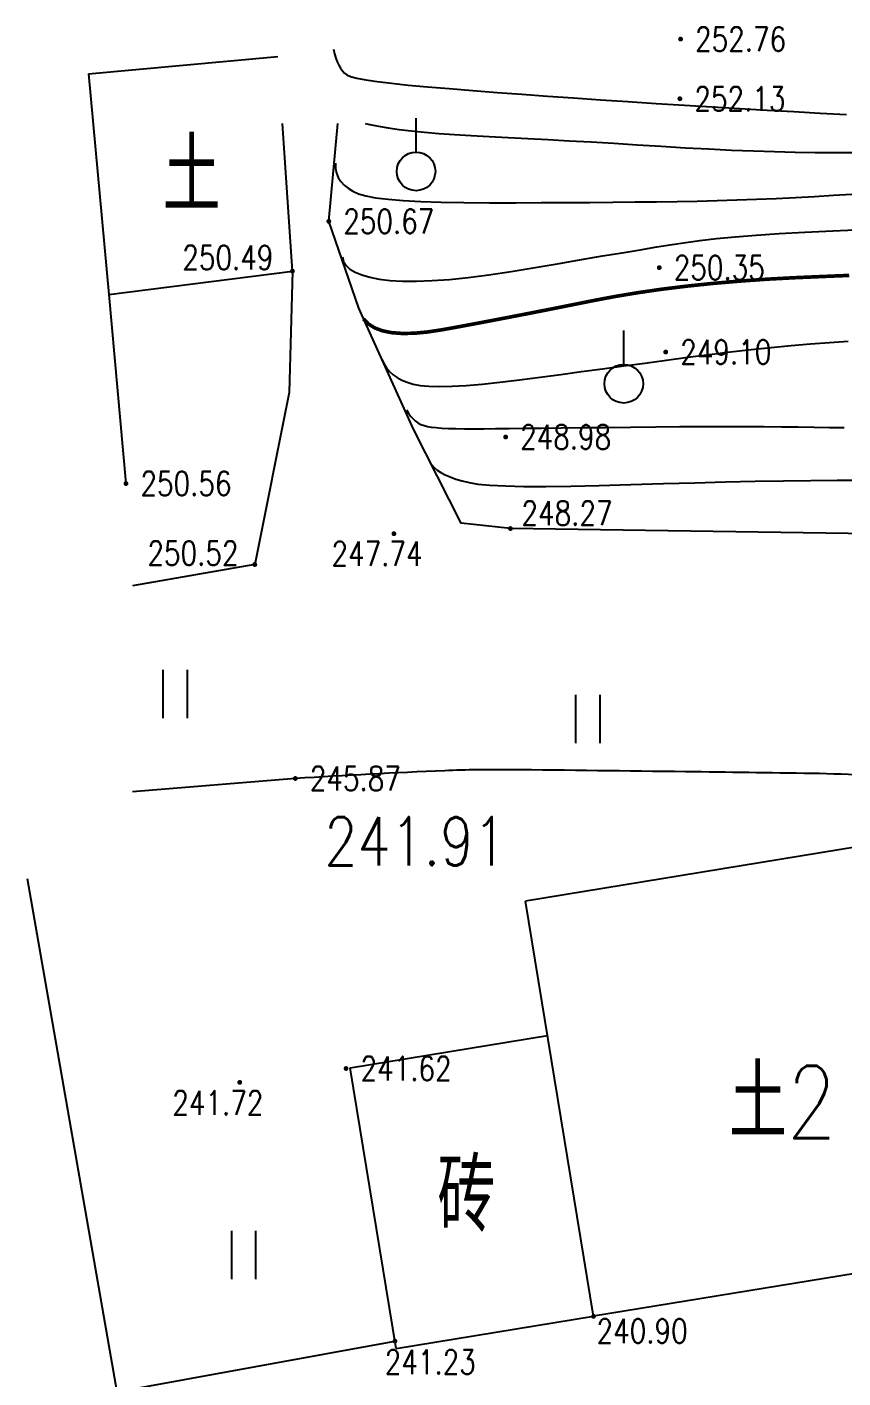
# Model space of a CAD drawing. Extents: x 453486 to 453811, y 3475287 to 3475420.
# Drawn here: x 453486.85 to 453503.74, y 3475391.63 to 3475419.61 of the extents above; entities that cross this region are included whole.
import ezdxf
from ezdxf.enums import TextEntityAlignment as Align

# ---------------------------------------------------------------- set-up
doc = ezdxf.new("R2010")
doc.units = 0
doc.header["$MEASUREMENT"] = 0
doc.layers.add('DX', color=9, linetype='Continuous')
doc.layers.add('GCD', color=9, linetype='Continuous')
doc.styles.add('HZ', font='rs.shx', dxfattribs={"width": 0.8, "bigfont": 'hztxt.shx'})

# ---------------------------------------------------------------- blocks, each defined once
blk = doc.blocks.new('GC200')
at = {"linetype": 'Continuous', "const_width": 0.2, "flags": 128}
blk.add_lwpolyline([(-0.1, 0, 1), (0.1, 0, 1)], format="xyb", close=True, dxfattribs=at)
blk = doc.blocks.new('gc125')
blk.add_line((0, 0.8), (0, 2.2))
blk.add_circle((0, 0), 0.8)
blk = doc.blocks.new('gc121')
for p, q in [((-0.5, -1), (-0.5, 1)), ((0.5, -1), (0.5, 1))]:
    blk.add_line(p, q)
blk = doc.blocks.new('GC200X')

msp = doc.modelspace()

# ---------------------------------------------------------------- linework, layer by layer
at = {"layer": 'DX', "linetype": 'Continuous', "flags": 128}
for points in [[(453493.195, 3475419.15), (453493.217, 3475419.055), (453493.242, 3475418.968), (453493.272, 3475418.89), (453493.304, 3475418.819), (453493.341, 3475418.757), (453493.381, 3475418.704), (453493.426, 3475418.658), (453493.473, 3475418.621), (453493.55, 3475418.587), (453493.681, 3475418.553), (453493.865, 3475418.519), (453494.103, 3475418.483), (453494.395, 3475418.447), (453494.741, 3475418.411), (453495.141, 3475418.374), (453495.594, 3475418.336), (453496.082, 3475418.298), (453496.583, 3475418.259), (453497.097, 3475418.221), (453497.626, 3475418.183), (453498.167, 3475418.145), (453498.723, 3475418.107), (453499.292, 3475418.069), (453499.875, 3475418.031), (453500.461, 3475417.994), (453501.039, 3475417.958), (453501.609, 3475417.924), (453502.172, 3475417.891), (453502.727, 3475417.86), (453503.274, 3475417.83), (453503.814, 3475417.802)], [(453493.195, 3475419.15), (453493.217, 3475419.055), (453493.242, 3475418.968), (453493.272, 3475418.89), (453493.304, 3475418.819), (453493.341, 3475418.757), (453493.381, 3475418.704), (453493.426, 3475418.658), (453493.473, 3475418.621), (453493.55, 3475418.587), (453493.681, 3475418.553), (453493.865, 3475418.519), (453494.103, 3475418.483), (453494.395, 3475418.447), (453494.741, 3475418.411), (453495.141, 3475418.374), (453495.594, 3475418.336), (453496.082, 3475418.298), (453496.583, 3475418.259), (453497.097, 3475418.221), (453497.626, 3475418.183), (453498.167, 3475418.145), (453498.723, 3475418.107), (453499.292, 3475418.069), (453499.875, 3475418.031), (453500.461, 3475417.994), (453501.039, 3475417.958), (453501.609, 3475417.924), (453502.172, 3475417.891), (453502.727, 3475417.86), (453503.274, 3475417.83), (453503.814, 3475417.802)], [(453493.236, 3475416.791), (453493.24, 3475416.685), (453493.26, 3475416.587), (453493.296, 3475416.496), (453493.348, 3475416.413), (453493.416, 3475416.338), (453493.499, 3475416.271), (453493.599, 3475416.211), (453493.714, 3475416.16), (453493.864, 3475416.115), (453494.068, 3475416.076), (453494.326, 3475416.044), (453494.638, 3475416.017), (453495.003, 3475415.997), (453495.423, 3475415.982), (453495.896, 3475415.974), (453496.423, 3475415.972), (453496.969, 3475415.973), (453497.497, 3475415.974), (453498.009, 3475415.977), (453498.504, 3475415.98), (453498.981, 3475415.984), (453499.442, 3475415.989), (453499.885, 3475415.994), (453500.312, 3475416), (453500.728, 3475416.008), (453501.141, 3475416.018), (453501.55, 3475416.03), (453501.957, 3475416.045), (453502.359, 3475416.062), (453502.759, 3475416.082), (453503.155, 3475416.104), (453503.547, 3475416.128), (453503.93, 3475416.152)], [(453493.236, 3475416.791), (453493.24, 3475416.685), (453493.26, 3475416.587), (453493.296, 3475416.496), (453493.348, 3475416.413), (453493.416, 3475416.338), (453493.499, 3475416.271), (453493.599, 3475416.211), (453493.714, 3475416.16), (453493.864, 3475416.115), (453494.068, 3475416.076), (453494.326, 3475416.044), (453494.638, 3475416.017), (453495.003, 3475415.997), (453495.423, 3475415.982), (453495.896, 3475415.974), (453496.423, 3475415.972), (453496.969, 3475415.973), (453497.497, 3475415.974), (453498.009, 3475415.977), (453498.504, 3475415.98), (453498.981, 3475415.984), (453499.442, 3475415.989), (453499.885, 3475415.994), (453500.312, 3475416), (453500.728, 3475416.008), (453501.141, 3475416.018), (453501.55, 3475416.03), (453501.957, 3475416.045), (453502.359, 3475416.062), (453502.759, 3475416.082), (453503.155, 3475416.104), (453503.547, 3475416.128), (453503.93, 3475416.152)], [(453493.385, 3475414.849), (453493.406, 3475414.755), (453493.456, 3475414.671), (453493.535, 3475414.597), (453493.643, 3475414.532), (453493.781, 3475414.476), (453493.947, 3475414.429), (453494.142, 3475414.392), (453494.367, 3475414.365), (453494.622, 3475414.349), (453494.912, 3475414.347), (453495.237, 3475414.359), (453495.595, 3475414.385), (453495.987, 3475414.425), (453496.414, 3475414.479), (453496.874, 3475414.548), (453497.369, 3475414.63), (453497.865, 3475414.716), (453498.331, 3475414.796), (453498.767, 3475414.87), (453499.173, 3475414.938), (453499.548, 3475415), (453499.892, 3475415.057), (453500.207, 3475415.107), (453500.491, 3475415.151), (453500.783, 3475415.192), (453501.123, 3475415.23), (453501.51, 3475415.266), (453501.944, 3475415.3), (453502.426, 3475415.332), (453502.955, 3475415.362), (453503.531, 3475415.39), (453504.154, 3475415.416)], [(453493.385, 3475414.849), (453493.406, 3475414.755), (453493.456, 3475414.671), (453493.535, 3475414.597), (453493.643, 3475414.532), (453493.781, 3475414.476), (453493.947, 3475414.429), (453494.142, 3475414.392), (453494.367, 3475414.365), (453494.622, 3475414.349), (453494.912, 3475414.347), (453495.237, 3475414.359), (453495.595, 3475414.385), (453495.987, 3475414.425), (453496.414, 3475414.479), (453496.874, 3475414.548), (453497.369, 3475414.63), (453497.865, 3475414.716), (453498.331, 3475414.796), (453498.767, 3475414.87), (453499.173, 3475414.938), (453499.548, 3475415), (453499.892, 3475415.057), (453500.207, 3475415.107), (453500.491, 3475415.151), (453500.783, 3475415.192), (453501.123, 3475415.23), (453501.51, 3475415.266), (453501.944, 3475415.3), (453502.426, 3475415.332), (453502.955, 3475415.362), (453503.531, 3475415.39), (453504.154, 3475415.416)], [(453494.206, 3475412.719), (453494.244, 3475412.632), (453494.294, 3475412.551), (453494.356, 3475412.478), (453494.43, 3475412.411), (453494.515, 3475412.352), (453494.613, 3475412.3), (453494.723, 3475412.255), (453494.844, 3475412.217), (453494.99, 3475412.189), (453495.173, 3475412.171), (453495.393, 3475412.165), (453495.65, 3475412.17), (453495.944, 3475412.187), (453496.275, 3475412.215), (453496.643, 3475412.254), (453497.048, 3475412.305), (453497.473, 3475412.361), (453497.901, 3475412.418), (453498.333, 3475412.476), (453498.767, 3475412.534), (453499.204, 3475412.593), (453499.645, 3475412.652), (453500.088, 3475412.712), (453500.535, 3475412.772), (453500.979, 3475412.831), (453501.414, 3475412.884), (453501.841, 3475412.933), (453502.26, 3475412.977), (453502.67, 3475413.016), (453503.073, 3475413.05), (453503.466, 3475413.08), (453503.852, 3475413.104)], [(453494.206, 3475412.719), (453494.244, 3475412.632), (453494.294, 3475412.551), (453494.356, 3475412.478), (453494.43, 3475412.411), (453494.515, 3475412.352), (453494.613, 3475412.3), (453494.723, 3475412.255), (453494.844, 3475412.217), (453494.99, 3475412.189), (453495.173, 3475412.171), (453495.393, 3475412.165), (453495.65, 3475412.17), (453495.944, 3475412.187), (453496.275, 3475412.215), (453496.643, 3475412.254), (453497.048, 3475412.305), (453497.473, 3475412.361), (453497.901, 3475412.418), (453498.333, 3475412.476), (453498.767, 3475412.534), (453499.204, 3475412.593), (453499.645, 3475412.652), (453500.088, 3475412.712), (453500.535, 3475412.772), (453500.979, 3475412.831), (453501.414, 3475412.884), (453501.841, 3475412.933), (453502.26, 3475412.977), (453502.67, 3475413.016), (453503.073, 3475413.05), (453503.466, 3475413.08), (453503.852, 3475413.104)], [(453494.707, 3475411.681), (453494.746, 3475411.614), (453494.789, 3475411.553), (453494.837, 3475411.5), (453494.889, 3475411.454), (453494.945, 3475411.414), (453495.006, 3475411.382), (453495.07, 3475411.357), (453495.14, 3475411.339), (453495.22, 3475411.325), (453495.32, 3475411.314), (453495.438, 3475411.305), (453495.575, 3475411.298), (453495.731, 3475411.293), (453495.905, 3475411.29), (453496.098, 3475411.29), (453496.311, 3475411.291), (453496.552, 3475411.294), (453496.833, 3475411.298), (453497.153, 3475411.301), (453497.512, 3475411.305), (453497.911, 3475411.31), (453498.35, 3475411.315), (453498.827, 3475411.32), (453499.345, 3475411.326), (453499.869, 3475411.331), (453500.367, 3475411.335), (453500.84, 3475411.338), (453501.287, 3475411.339), (453501.709, 3475411.338), (453502.105, 3475411.337), (453502.475, 3475411.333), (453502.819, 3475411.329), (453503.146, 3475411.324), (453503.462, 3475411.319), (453503.768, 3475411.316)], [(453494.707, 3475411.681), (453494.746, 3475411.614), (453494.789, 3475411.553), (453494.837, 3475411.5), (453494.889, 3475411.454), (453494.945, 3475411.414), (453495.006, 3475411.382), (453495.07, 3475411.357), (453495.14, 3475411.339), (453495.22, 3475411.325), (453495.32, 3475411.314), (453495.438, 3475411.305), (453495.575, 3475411.298), (453495.731, 3475411.293), (453495.905, 3475411.29), (453496.098, 3475411.29), (453496.311, 3475411.291), (453496.552, 3475411.294), (453496.833, 3475411.298), (453497.153, 3475411.301), (453497.512, 3475411.305), (453497.911, 3475411.31), (453498.35, 3475411.315), (453498.827, 3475411.32), (453499.345, 3475411.326), (453499.869, 3475411.331), (453500.367, 3475411.335), (453500.84, 3475411.338), (453501.287, 3475411.339), (453501.709, 3475411.338), (453502.105, 3475411.337), (453502.475, 3475411.333), (453502.819, 3475411.329), (453503.146, 3475411.324), (453503.462, 3475411.319), (453503.768, 3475411.316)], [(453495.234, 3475410.547), (453495.283, 3475410.49), (453495.345, 3475410.435), (453495.421, 3475410.384), (453495.51, 3475410.336), (453495.613, 3475410.292), (453495.729, 3475410.25), (453495.859, 3475410.211), (453496.002, 3475410.176), (453496.185, 3475410.146), (453496.436, 3475410.123), (453496.754, 3475410.107), (453497.139, 3475410.098), (453497.591, 3475410.096), (453498.11, 3475410.102), (453498.696, 3475410.114), (453499.35, 3475410.134), (453500.026, 3475410.156), (453500.68, 3475410.174), (453501.313, 3475410.19), (453501.923, 3475410.203), (453502.511, 3475410.212), (453503.077, 3475410.219), (453503.622, 3475410.223), (453504.144, 3475410.223)], [(453495.234, 3475410.547), (453495.283, 3475410.49), (453495.345, 3475410.435), (453495.421, 3475410.384), (453495.51, 3475410.336), (453495.613, 3475410.292), (453495.729, 3475410.25), (453495.859, 3475410.211), (453496.002, 3475410.176), (453496.185, 3475410.146), (453496.436, 3475410.123), (453496.754, 3475410.107), (453497.139, 3475410.098), (453497.591, 3475410.096), (453498.11, 3475410.102), (453498.696, 3475410.114), (453499.35, 3475410.134), (453500.026, 3475410.156), (453500.68, 3475410.174), (453501.313, 3475410.19), (453501.923, 3475410.203), (453502.511, 3475410.212), (453503.077, 3475410.219), (453503.622, 3475410.223), (453504.144, 3475410.223)], [(453486.851, 3475401.974), (453488.711, 3475391.34)], [(453486.851, 3475401.974), (453488.711, 3475391.34)], [(453498.58, 3475392.907), (453497.172, 3475401.508)], [(453498.58, 3475392.907), (453497.172, 3475401.508)], [(453494.493, 3475392.238), (453493.542, 3475398.054)], [(453494.493, 3475392.238), (453493.542, 3475398.054)], [(453494.493, 3475392.238), (453498.58, 3475392.907)], [(453494.493, 3475392.238), (453498.58, 3475392.907)], [(453488.711, 3475391.34), (453494.468, 3475392.394)], [(453488.711, 3475391.34), (453494.468, 3475392.394)]]:
    msp.add_lwpolyline(points, dxfattribs=at)
for points, elevation in [([(453488.125, 3475418.64), (453492.045, 3475418.998)], 250.559), ([(453488.125, 3475418.64), (453492.045, 3475418.998)], 250.559), ([(453488.125, 3475418.64), (453488.542, 3475414.071)], 250.559), ([(453488.125, 3475418.64), (453488.542, 3475414.071)], 250.559), ([(453492.346, 3475414.556), (453492.139, 3475417.615)], 250.493), ([(453492.346, 3475414.556), (453492.139, 3475417.615)], 250.493), ([(453488.542, 3475414.071), (453492.346, 3475414.556)], 250.559), ([(453488.542, 3475414.071), (453492.346, 3475414.556)], 250.559), ([(453492.346, 3475414.556), (453492.281, 3475412.043), (453491.567, 3475408.479)], 250.493), ([(453492.346, 3475414.556), (453492.281, 3475412.043), (453491.567, 3475408.479)], 250.493), ([(453488.542, 3475414.071), (453488.899, 3475410.156)], 250.559), ([(453488.542, 3475414.071), (453488.899, 3475410.156)], 250.559), ([(453491.567, 3475408.479), (453489.033, 3475408.04)], 250.524), ([(453491.567, 3475408.479), (453489.033, 3475408.04)], 250.524), ([(453492.406, 3475404.047), (453489.033, 3475403.773)], 245.869), ([(453492.406, 3475404.047), (453489.033, 3475403.773)], 245.869), ([(453506.105, 3475402.97), (453497.172, 3475401.508)], 240.845), ([(453506.105, 3475402.97), (453497.172, 3475401.508)], 240.845), ([(453493.542, 3475398.054), (453497.628, 3475398.723)], 241.622), ([(453493.542, 3475398.054), (453497.628, 3475398.723)], 241.622), ([(453507.513, 3475394.369), (453498.58, 3475392.907)], 240.845), ([(453507.513, 3475394.369), (453498.58, 3475392.907)], 240.845)]:
    msp.add_lwpolyline(points, dxfattribs=dict(at, elevation=elevation))
at = {"layer": 'DX', "linetype": 'Continuous'}
for points in [[(453520.601, 3475408.934), (453516.482, 3475408.951), (453507.588, 3475409.068), (453496.859, 3475409.224), (453495.838, 3475409.337), (453494.852, 3475411.284), (453493.72, 3475413.791), (453493.099, 3475415.588), (453493.288, 3475417.615)], [(453520.601, 3475408.934), (453516.482, 3475408.951), (453507.588, 3475409.068), (453496.859, 3475409.224), (453495.838, 3475409.337), (453494.852, 3475411.284), (453493.72, 3475413.791), (453493.099, 3475415.588), (453493.288, 3475417.615)], [(453493.855, 3475417.615), (453493.95, 3475417.593), (453494.128, 3475417.558), (453494.33, 3475417.523), (453494.556, 3475417.491), (453494.806, 3475417.461), (453495.081, 3475417.433), (453495.379, 3475417.407), (453495.702, 3475417.384), (453496.049, 3475417.363), (453496.421, 3475417.344), (453496.812, 3475417.326), (453497.218, 3475417.305), (453497.64, 3475417.283), (453498.078, 3475417.258), (453498.53, 3475417.232), (453498.999, 3475417.205), (453499.482, 3475417.175), (453499.981, 3475417.143), (453500.481, 3475417.113), (453500.965, 3475417.086), (453501.435, 3475417.064), (453501.89, 3475417.046), (453502.33, 3475417.031), (453502.755, 3475417.021), (453503.166, 3475417.015), (453503.561, 3475417.012), (453503.949, 3475417.013)], [(453493.855, 3475417.615), (453493.95, 3475417.593), (453494.128, 3475417.558), (453494.33, 3475417.523), (453494.556, 3475417.491), (453494.806, 3475417.461), (453495.081, 3475417.433), (453495.379, 3475417.407), (453495.702, 3475417.384), (453496.049, 3475417.363), (453496.421, 3475417.344), (453496.812, 3475417.326), (453497.218, 3475417.305), (453497.64, 3475417.283), (453498.078, 3475417.258), (453498.53, 3475417.232), (453498.999, 3475417.205), (453499.482, 3475417.175), (453499.981, 3475417.143), (453500.481, 3475417.113), (453500.965, 3475417.086), (453501.435, 3475417.064), (453501.89, 3475417.046), (453502.33, 3475417.031), (453502.755, 3475417.021), (453503.166, 3475417.015), (453503.561, 3475417.012), (453503.949, 3475417.013)]]:
    msp.add_lwpolyline(points, dxfattribs=at)
at = {"layer": 'DX', "linetype": 'Continuous', "const_width": 0.075, "flags": 128}
msp.add_lwpolyline([(453493.817, 3475413.566), (453493.917, 3475413.463), (453494.047, 3475413.381), (453494.206, 3475413.321), (453494.395, 3475413.282), (453494.614, 3475413.265), (453494.863, 3475413.269), (453495.141, 3475413.295), (453495.449, 3475413.342), (453495.781, 3475413.402), (453496.128, 3475413.467), (453496.493, 3475413.536), (453496.874, 3475413.609), (453497.271, 3475413.686), (453497.685, 3475413.767), (453498.116, 3475413.853), (453498.563, 3475413.943), (453499.027, 3475414.031), (453499.508, 3475414.111), (453500.007, 3475414.183), (453500.522, 3475414.246), (453501.055, 3475414.302), (453501.605, 3475414.349), (453502.172, 3475414.389), (453502.757, 3475414.42), (453503.332, 3475414.445), (453503.873, 3475414.467)], dxfattribs=at)
msp.add_lwpolyline([(453493.817, 3475413.566), (453493.917, 3475413.463), (453494.047, 3475413.381), (453494.206, 3475413.321), (453494.395, 3475413.282), (453494.614, 3475413.265), (453494.863, 3475413.269), (453495.141, 3475413.295), (453495.449, 3475413.342), (453495.781, 3475413.402), (453496.128, 3475413.467), (453496.493, 3475413.536), (453496.874, 3475413.609), (453497.271, 3475413.686), (453497.685, 3475413.767), (453498.116, 3475413.853), (453498.563, 3475413.943), (453499.027, 3475414.031), (453499.508, 3475414.111), (453500.007, 3475414.183), (453500.522, 3475414.246), (453501.055, 3475414.302), (453501.605, 3475414.349), (453502.172, 3475414.389), (453502.757, 3475414.42), (453503.332, 3475414.445), (453503.873, 3475414.467)], dxfattribs=at)
at = {"layer": 'DX', "linetype": 'Continuous', "flags": 128}
msp.add_lwpolyline([(453507.611, 3475409.064, -0.00329), (453507.633, 3475407.556, -0.003706), (453507.633, 3475406.217, -0.000928), (453507.625, 3475405.329, -0.002987), (453507.621, 3475405.054, -0.163245), (453507.345, 3475404.288, -0.214581), (453506.785, 3475403.998, -0.036691), (453505.526, 3475404.021, 0.019005), (453503.101, 3475404.15, 0.000723), (453500.485, 3475404.187, 0.000519), (453496.841, 3475404.228, 0.012778), (453495.502, 3475404.208, 0.005516), (453492.406, 3475404.047)], format="xyb", dxfattribs=at)
msp.add_lwpolyline([(453507.611, 3475409.064, -0.00329), (453507.633, 3475407.556, -0.003706), (453507.633, 3475406.217, -0.000928), (453507.625, 3475405.329, -0.002987), (453507.621, 3475405.054, -0.163245), (453507.345, 3475404.288, -0.214581), (453506.785, 3475403.998, -0.036691), (453505.526, 3475404.021, 0.019005), (453503.101, 3475404.15, 0.000723), (453500.485, 3475404.187, 0.000519), (453496.841, 3475404.228, 0.012778), (453495.502, 3475404.208, 0.005516), (453492.406, 3475404.047)], format="xyb", dxfattribs=at)

# ---------------------------------------------------------------- block references
at = {"layer": 'DX', "linetype": 'Continuous'}
ref = msp.add_blockref('GC200', (453500.382, 3475419.362, 252.76), dxfattribs=dict(at, xscale=0.25, yscale=0.25, zscale=0.25))
ref.add_attrib('height', '252.76', dxfattribs={"layer": 'GCD', "linetype": 'Continuous', "height": 0.5, "style": 'HZ', "width": 0.8}).set_placement((453500.682, 3475419.362, 252.76), align=Align.MIDDLE_LEFT)
ref = msp.add_blockref('GC200', (453500.382, 3475419.362, 252.76), dxfattribs=dict(at, xscale=0.25, yscale=0.25, zscale=0.25))
ref.add_attrib('height', '252.76', dxfattribs={"layer": 'GCD', "linetype": 'Continuous', "height": 0.5, "style": 'HZ', "width": 0.8}).set_placement((453500.682, 3475419.362, 252.76), align=Align.MIDDLE_LEFT)
ref = msp.add_blockref('GC200', (453500.368, 3475418.126, 252.13), dxfattribs=dict(at, xscale=0.25, yscale=0.25, zscale=0.25))
ref.add_attrib('height', '252.13', dxfattribs={"layer": 'GCD', "linetype": 'Continuous', "height": 0.5, "style": 'HZ', "width": 0.8}).set_placement((453500.668, 3475418.126, 252.13), align=Align.MIDDLE_LEFT)
ref = msp.add_blockref('GC200', (453500.368, 3475418.126, 252.13), dxfattribs=dict(at, xscale=0.25, yscale=0.25, zscale=0.25))
ref.add_attrib('height', '252.13', dxfattribs={"layer": 'GCD', "linetype": 'Continuous', "height": 0.5, "style": 'HZ', "width": 0.8}).set_placement((453500.668, 3475418.126, 252.13), align=Align.MIDDLE_LEFT)
at = {"layer": 'DX', "linetype": 'Continuous', "xscale": 0.5, "yscale": 0.5}
for name, p in [('gc125', (453494.905, 3475416.622)), ('gc125', (453494.905, 3475416.622)), ('gc125', (453499.206, 3475412.224)), ('gc125', (453499.206, 3475412.224)), ('gc121', (453489.921, 3475405.796)), ('gc121', (453489.921, 3475405.796)), ('gc121', (453498.464, 3475405.278)), ('gc121', (453498.464, 3475405.278)), ('gc121', (453491.34, 3475394.18)), ('gc121', (453491.34, 3475394.18))]:
    msp.add_blockref(name, p, dxfattribs=at)
at = {"layer": 'DX', "linetype": 'Continuous'}
ref = msp.add_blockref('GC200', (453493.099, 3475415.588, 250.666), dxfattribs=dict(at, xscale=0.25, yscale=0.25, zscale=0.25))
ref.add_attrib('height', '250.67', dxfattribs={"layer": 'GCD', "linetype": 'Continuous', "height": 0.5, "style": 'HZ', "width": 0.8}).set_placement((453493.399, 3475415.588, 250.666), align=Align.MIDDLE_LEFT)
ref = msp.add_blockref('GC200', (453493.099, 3475415.588, 250.666), dxfattribs=dict(at, xscale=0.25, yscale=0.25, zscale=0.25))
ref.add_attrib('height', '250.67', dxfattribs={"layer": 'GCD', "linetype": 'Continuous', "height": 0.5, "style": 'HZ', "width": 0.8}).set_placement((453493.399, 3475415.588, 250.666), align=Align.MIDDLE_LEFT)
ref = msp.add_blockref('GC200', (453492.346, 3475414.556, 250.493), dxfattribs=dict(at, xscale=0.25, yscale=0.25, zscale=0.25))
ref.add_attrib('height', '250.49', dxfattribs={"layer": 'GCD', "linetype": 'Continuous', "height": 0.5, "style": 'HZ', "width": 0.8}).set_placement((453490.066, 3475414.838, 250.493), align=Align.MIDDLE_LEFT)
ref = msp.add_blockref('GC200', (453492.346, 3475414.556, 250.493), dxfattribs=dict(at, xscale=0.25, yscale=0.25, zscale=0.25))
ref.add_attrib('height', '250.49', dxfattribs={"layer": 'GCD', "linetype": 'Continuous', "height": 0.5, "style": 'HZ', "width": 0.8}).set_placement((453490.066, 3475414.838, 250.493), align=Align.MIDDLE_LEFT)
ref = msp.add_blockref('GC200', (453499.941, 3475414.628, 250.354), dxfattribs=dict(at, xscale=0.25, yscale=0.25, zscale=0.25))
ref.add_attrib('height', '250.35', dxfattribs={"layer": 'GCD', "linetype": 'Continuous', "height": 0.5, "style": 'HZ', "width": 0.8}).set_placement((453500.241, 3475414.628, 250.354), align=Align.MIDDLE_LEFT)
ref = msp.add_blockref('GC200', (453499.941, 3475414.628, 250.354), dxfattribs=dict(at, xscale=0.25, yscale=0.25, zscale=0.25))
ref.add_attrib('height', '250.35', dxfattribs={"layer": 'GCD', "linetype": 'Continuous', "height": 0.5, "style": 'HZ', "width": 0.8}).set_placement((453500.241, 3475414.628, 250.354), align=Align.MIDDLE_LEFT)
ref = msp.add_blockref('GC200', (453500.075, 3475412.88, 249.1), dxfattribs=dict(at, xscale=0.25, yscale=0.25, zscale=0.25))
ref.add_attrib('height', '249.10', dxfattribs={"layer": 'GCD', "linetype": 'Continuous', "height": 0.5, "style": 'HZ', "width": 0.8}).set_placement((453500.375, 3475412.88, 249.1), align=Align.MIDDLE_LEFT)
ref = msp.add_blockref('GC200', (453500.075, 3475412.88, 249.1), dxfattribs=dict(at, xscale=0.25, yscale=0.25, zscale=0.25))
ref.add_attrib('height', '249.10', dxfattribs={"layer": 'GCD', "linetype": 'Continuous', "height": 0.5, "style": 'HZ', "width": 0.8}).set_placement((453500.375, 3475412.88, 249.1), align=Align.MIDDLE_LEFT)
ref = msp.add_blockref('GC200', (453496.76, 3475411.12, 248.975), dxfattribs=dict(at, xscale=0.25, yscale=0.25, zscale=0.25))
ref.add_attrib('height', '248.98', dxfattribs={"layer": 'GCD', "linetype": 'Continuous', "height": 0.5, "style": 'HZ', "width": 0.8}).set_placement((453497.06, 3475411.12, 248.975), align=Align.MIDDLE_LEFT)
ref = msp.add_blockref('GC200', (453496.76, 3475411.12, 248.975), dxfattribs=dict(at, xscale=0.25, yscale=0.25, zscale=0.25))
ref.add_attrib('height', '248.98', dxfattribs={"layer": 'GCD', "linetype": 'Continuous', "height": 0.5, "style": 'HZ', "width": 0.8}).set_placement((453497.06, 3475411.12, 248.975), align=Align.MIDDLE_LEFT)
ref = msp.add_blockref('GC200', (453488.899, 3475410.156, 250.559), dxfattribs=dict(at, xscale=0.25, yscale=0.25, zscale=0.25))
ref.add_attrib('height', '250.56', dxfattribs={"layer": 'GCD', "linetype": 'Continuous', "height": 0.5, "style": 'HZ', "width": 0.8}).set_placement((453489.199, 3475410.156, 250.559), align=Align.MIDDLE_LEFT)
ref = msp.add_blockref('GC200', (453488.899, 3475410.156, 250.559), dxfattribs=dict(at, xscale=0.25, yscale=0.25, zscale=0.25))
ref.add_attrib('height', '250.56', dxfattribs={"layer": 'GCD', "linetype": 'Continuous', "height": 0.5, "style": 'HZ', "width": 0.8}).set_placement((453489.199, 3475410.156, 250.559), align=Align.MIDDLE_LEFT)
ref = msp.add_blockref('GC200', (453496.859, 3475409.224, 248.273), dxfattribs=dict(at, xscale=0.25, yscale=0.25, zscale=0.25))
ref.add_attrib('height', '248.27', dxfattribs={"layer": 'GCD', "linetype": 'Continuous', "height": 0.5, "style": 'HZ', "width": 0.8}).set_placement((453497.088, 3475409.543, 248.273), align=Align.MIDDLE_LEFT)
ref = msp.add_blockref('GC200', (453496.859, 3475409.224, 248.273), dxfattribs=dict(at, xscale=0.25, yscale=0.25, zscale=0.25))
ref.add_attrib('height', '248.27', dxfattribs={"layer": 'GCD', "linetype": 'Continuous', "height": 0.5, "style": 'HZ', "width": 0.8}).set_placement((453497.088, 3475409.543, 248.273), align=Align.MIDDLE_LEFT)
ref = msp.add_blockref('GC200', (453494.447, 3475409.117, 247.74), dxfattribs=dict(at, xscale=0.25, yscale=0.25, zscale=0.25))
ref.add_attrib('height', '247.74', dxfattribs={"layer": 'GCD', "linetype": 'Continuous', "height": 0.5, "style": 'HZ', "width": 0.8}).set_placement((453493.155, 3475408.704, 247.74), align=Align.MIDDLE_LEFT)
ref = msp.add_blockref('GC200', (453494.447, 3475409.117, 247.74), dxfattribs=dict(at, xscale=0.25, yscale=0.25, zscale=0.25))
ref.add_attrib('height', '247.74', dxfattribs={"layer": 'GCD', "linetype": 'Continuous', "height": 0.5, "style": 'HZ', "width": 0.8}).set_placement((453493.155, 3475408.704, 247.74), align=Align.MIDDLE_LEFT)
ref = msp.add_blockref('GC200', (453491.567, 3475408.479, 250.524), dxfattribs=dict(at, xscale=0.25, yscale=0.25, zscale=0.25))
ref.add_attrib('height', '250.52', dxfattribs={"layer": 'GCD', "linetype": 'Continuous', "height": 0.5, "style": 'HZ', "width": 0.8}).set_placement((453489.344, 3475408.714, 250.524), align=Align.MIDDLE_LEFT)
ref = msp.add_blockref('GC200', (453491.567, 3475408.479, 250.524), dxfattribs=dict(at, xscale=0.25, yscale=0.25, zscale=0.25))
ref.add_attrib('height', '250.52', dxfattribs={"layer": 'GCD', "linetype": 'Continuous', "height": 0.5, "style": 'HZ', "width": 0.8}).set_placement((453489.344, 3475408.714, 250.524), align=Align.MIDDLE_LEFT)
ref = msp.add_blockref('GC200', (453492.406, 3475404.047, 245.869), dxfattribs=dict(at, xscale=0.25, yscale=0.25, zscale=0.25))
ref.add_attrib('height', '245.87', dxfattribs={"layer": 'GCD', "linetype": 'Continuous', "height": 0.5, "style": 'HZ', "width": 0.8}).set_placement((453492.706, 3475404.047, 245.869), align=Align.MIDDLE_LEFT)
ref = msp.add_blockref('GC200', (453492.406, 3475404.047, 245.869), dxfattribs=dict(at, xscale=0.25, yscale=0.25, zscale=0.25))
ref.add_attrib('height', '245.87', dxfattribs={"layer": 'GCD', "linetype": 'Continuous', "height": 0.5, "style": 'HZ', "width": 0.8}).set_placement((453492.706, 3475404.047, 245.869), align=Align.MIDDLE_LEFT)
ref = msp.add_blockref('GC200X', (453492.406, 3475404.047, 242.21), dxfattribs=dict(at, xscale=0.5, yscale=0.5, zscale=0.5))
ref.add_attrib('height', '241.91', dxfattribs={"layer": 'GCD', "linetype": 'Continuous', "height": 1, "style": 'HZ', "width": 0.8}).set_placement((453493.006, 3475402.747, 242.21), align=Align.MIDDLE_LEFT)
ref = msp.add_blockref('GC200X', (453492.406, 3475404.047, 242.21), dxfattribs=dict(at, xscale=0.5, yscale=0.5, zscale=0.5))
ref.add_attrib('height', '241.91', dxfattribs={"layer": 'GCD', "linetype": 'Continuous', "height": 1, "style": 'HZ', "width": 0.8}).set_placement((453493.006, 3475402.747, 242.21), align=Align.MIDDLE_LEFT)
ref = msp.add_blockref('GC200', (453493.456, 3475398.04, 241.622), dxfattribs=dict(at, xscale=0.25, yscale=0.25, zscale=0.25))
ref.add_attrib('height', '241.62', dxfattribs={"layer": 'GCD', "linetype": 'Continuous', "height": 0.5, "style": 'HZ', "width": 0.8}).set_placement((453493.756, 3475398.04, 241.622), align=Align.MIDDLE_LEFT)
ref = msp.add_blockref('GC200', (453493.456, 3475398.04, 241.622), dxfattribs=dict(at, xscale=0.25, yscale=0.25, zscale=0.25))
ref.add_attrib('height', '241.62', dxfattribs={"layer": 'GCD', "linetype": 'Continuous', "height": 0.5, "style": 'HZ', "width": 0.8}).set_placement((453493.756, 3475398.04, 241.622), align=Align.MIDDLE_LEFT)
ref = msp.add_blockref('GC200', (453491.255, 3475397.753, 241.718), dxfattribs=dict(at, xscale=0.25, yscale=0.25, zscale=0.25))
ref.add_attrib('height', '241.72', dxfattribs={"layer": 'GCD', "linetype": 'Continuous', "height": 0.5, "style": 'HZ', "width": 0.8}).set_placement((453489.859, 3475397.329, 241.718), align=Align.MIDDLE_LEFT)
ref = msp.add_blockref('GC200', (453491.255, 3475397.753, 241.718), dxfattribs=dict(at, xscale=0.25, yscale=0.25, zscale=0.25))
ref.add_attrib('height', '241.72', dxfattribs={"layer": 'GCD', "linetype": 'Continuous', "height": 0.5, "style": 'HZ', "width": 0.8}).set_placement((453489.859, 3475397.329, 241.718), align=Align.MIDDLE_LEFT)
ref = msp.add_blockref('GC200', (453498.58, 3475392.907, 240.903), dxfattribs=dict(at, xscale=0.25, yscale=0.25, zscale=0.25))
ref.add_attrib('height', '240.90', dxfattribs={"layer": 'GCD', "linetype": 'Continuous', "height": 0.5, "style": 'HZ', "width": 0.8}).set_placement((453498.643, 3475392.602, 240.903), align=Align.MIDDLE_LEFT)
ref = msp.add_blockref('GC200', (453498.58, 3475392.907, 240.903), dxfattribs=dict(at, xscale=0.25, yscale=0.25, zscale=0.25))
ref.add_attrib('height', '240.90', dxfattribs={"layer": 'GCD', "linetype": 'Continuous', "height": 0.5, "style": 'HZ', "width": 0.8}).set_placement((453498.643, 3475392.602, 240.903), align=Align.MIDDLE_LEFT)
ref = msp.add_blockref('GC200', (453494.468, 3475392.394, 241.233), dxfattribs=dict(at, xscale=0.25, yscale=0.25, zscale=0.25))
ref.add_attrib('height', '241.23', dxfattribs={"layer": 'GCD', "linetype": 'Continuous', "height": 0.5, "style": 'HZ', "width": 0.8}).set_placement((453494.257, 3475391.961, 241.233), align=Align.MIDDLE_LEFT)
ref = msp.add_blockref('GC200', (453494.468, 3475392.394, 241.233), dxfattribs=dict(at, xscale=0.25, yscale=0.25, zscale=0.25))
ref.add_attrib('height', '241.23', dxfattribs={"layer": 'GCD', "linetype": 'Continuous', "height": 0.5, "style": 'HZ', "width": 0.8}).set_placement((453494.257, 3475391.961, 241.233), align=Align.MIDDLE_LEFT)

# ---------------------------------------------------------------- texts
at = {"layer": 'DX', "linetype": 'Continuous', "style": 'HZ', "width": 0.8}
for s, p in [('土', (453490.261, 3475416.617)), ('土', (453490.261, 3475416.617)), ('土2', (453502.497, 3475397.422)), ('土2', (453502.497, 3475397.422)), ('砖', (453495.946, 3475395.485)), ('砖', (453495.946, 3475395.485))]:
    msp.add_text(s, height=1.5, dxfattribs=at).set_placement(p, align=Align.MIDDLE)

doc.saveas('drawing.dxf')
